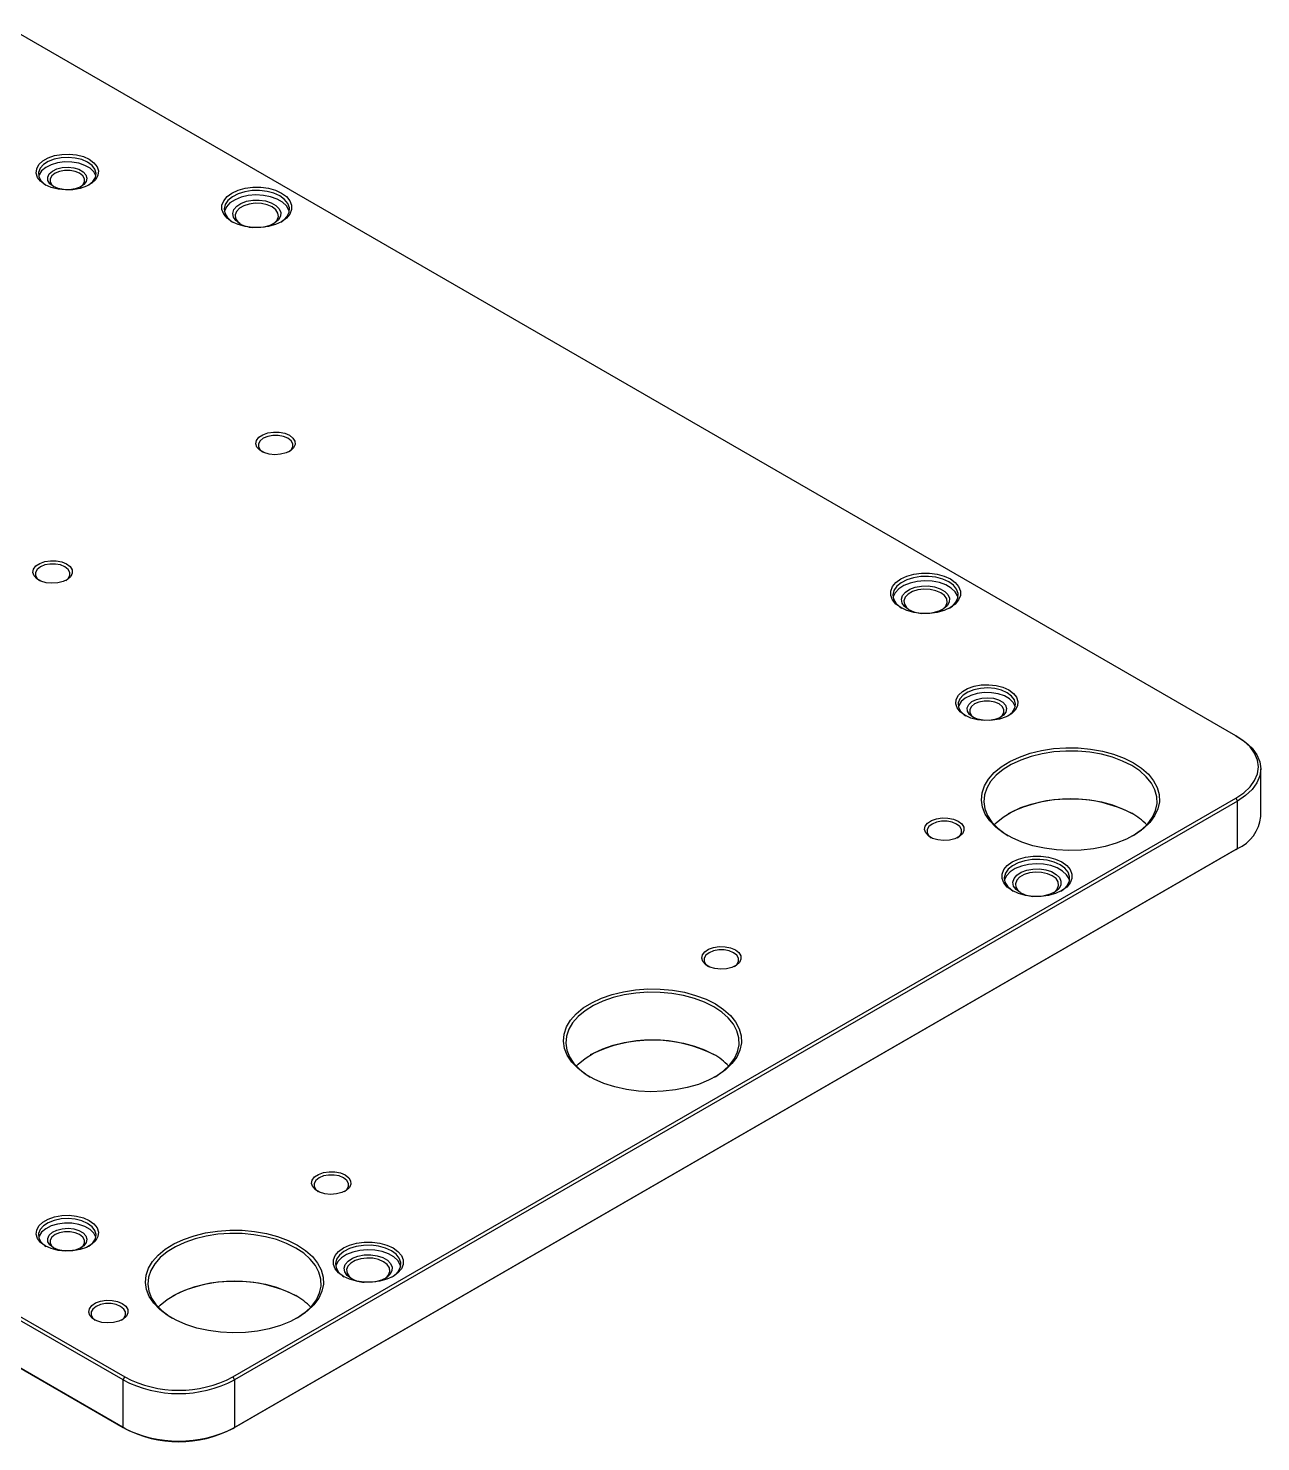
# Model space of a CAD drawing. Header units: millimetres. Extents: x 0 to 420, y 1 to 298.
# Drawn here: x 278.44 to 317.53, y 178.95 to 223.8 of the extents above; entities that cross this region are included whole.
import ezdxf

# ---------------------------------------------------------------- set-up
doc = ezdxf.new("R2010")
doc.units = ezdxf.units.MM

msp = doc.modelspace()

# ---------------------------------------------------------------- linework, layer by layer
at = {"color": 7, "linetype": 'Continuous', "lineweight": 25}
for p, q in [((316.74914, 201.35117), (277.85827, 223.8024)), ((281.44684, 180.91035), (242.55596, 203.36157)), ((242.609, 203.45342), (281.49987, 181.0022)), ((242.55596, 201.85097), (281.44684, 179.39975)), ((281.49987, 179.36912), (242.609, 201.82034)), ((316.74914, 201.35117), (316.80217, 201.32055)), ((317.53441, 198.78944), (317.53441, 200.30004)), ((284.92934, 181.0022), (316.74914, 199.37138)), ((316.80217, 199.27953), (284.98237, 180.91035)), ((316.74914, 199.37138), (316.80217, 199.27953)), ((316.80217, 197.76893), (316.80217, 199.27953)), ((316.74914, 197.7383), (284.92934, 179.36912)), ((284.98237, 179.39975), (316.80217, 197.76893)), ((316.74914, 197.7383), (316.80217, 197.76893)), ((281.44684, 180.91035), (281.49987, 181.0022)), ((281.44684, 179.39975), (281.44684, 180.91035)), ((284.92934, 181.0022), (284.98237, 180.91035)), ((284.98237, 180.91035), (284.98237, 179.39975)), ((281.49987, 179.36912), (281.44684, 179.39975)), ((284.92934, 179.36912), (284.98237, 179.39975))]:
    msp.add_line(p, q, dxfattribs=at)
at = {"color": 7, "linetype": 'Continuous', "lineweight": 25, "flags": 128}
for points in [[(280.37734, 219.64382), (280.52415, 219.53564), (280.62186, 219.41031), (280.66477, 219.27514), (280.65039, 219.13796), (280.57957, 219.00675), (280.45641, 218.88914), (280.28808, 218.79197), (280.08435, 218.72087), (279.85707, 218.67998), (279.61944, 218.67169), (279.38528, 218.69646), (279.1682, 218.75286), (278.9808, 218.83762), (278.83398, 218.9458), (278.73628, 219.07112), (278.69337, 219.2063), (278.70774, 219.34348), (278.77857, 219.47468), (278.90172, 219.59229), (279.07006, 219.68947), (279.27379, 219.76056), (279.50107, 219.80145), (279.73869, 219.80975), (279.97285, 219.78498), (280.18994, 219.72857), (280.37734, 219.64382)], [(280.3243, 219.55196), (280.14357, 219.63289), (279.93365, 219.68533), (279.70773, 219.70599), (279.48001, 219.69356), (279.2648, 219.64884), (279.07562, 219.57462), (278.92436, 219.47557), (278.82051, 219.35791), (278.77062, 219.22905), (278.7778, 219.09707), (278.84162, 218.97027), (278.95805, 218.85661), (279.00826, 218.82237)], [(280.58314, 219.10803), (280.58033, 219.11899), (280.51652, 219.24579), (280.40008, 219.35945), (280.23835, 219.45282), (280.04147, 219.52003), (279.82181, 219.55687), (279.59319, 219.56102), (279.36997, 219.53221), (279.16617, 219.47227), (278.99459, 219.38494), (278.86602, 219.27573), (278.78854, 219.15149), (278.775, 219.10803)], [(279.23713, 218.78145), (279.1265, 218.86799), (279.06496, 218.9695), (279.058, 219.07698), (279.10622, 219.18086), (279.20534, 219.27193), (279.34655, 219.34208), (279.51731, 219.38509), (279.70244, 219.39713), (279.88549, 219.37714), (280.05021, 219.32688), (280.18194, 219.25083), (280.269, 219.15575), (280.30363, 219.05007), (280.28277, 218.9432), (280.20827, 218.84462), (280.08675, 218.7631), (279.929, 218.70588), (279.74905, 218.67805), (279.56287, 218.68207), (279.38703, 218.71759), (279.23713, 218.78145)], [(280.34988, 218.82237), (280.36354, 218.83111), (280.49211, 218.94033), (280.56959, 219.06456), (280.59112, 219.19602), (280.55534, 219.32644), (280.4645, 219.44763), (280.3243, 219.55196)], [(280.09286, 218.76618), (280.16912, 218.8312), (280.2223, 218.92567), (280.2223, 219.02501), (280.16912, 219.11949), (280.06798, 219.19985), (279.92876, 219.25824), (279.76511, 219.28894), (279.59303, 219.28894), (279.42937, 219.25824), (279.29016, 219.19985), (279.18901, 219.11949), (279.13584, 219.02501), (279.13584, 218.92567), (279.18901, 218.8312), (279.26527, 218.76618)], [(286.47613, 218.57228), (286.63146, 218.45984), (286.73955, 218.33027), (286.79498, 218.19006), (286.79498, 218.04625), (286.73955, 217.90604), (286.63146, 217.77647), (286.47613, 217.66403), (286.28136, 217.57436), (286.05691, 217.51196), (285.81404, 217.47996), (285.56492, 217.47996), (285.32204, 217.51196), (285.09759, 217.57436), (284.90282, 217.66403), (284.7475, 217.77647), (284.63941, 217.90604), (284.58397, 218.04625), (284.58397, 218.19006), (284.63941, 218.33027), (284.7475, 218.45984), (284.90282, 218.57228), (285.09759, 218.66195), (285.32204, 218.72435), (285.56492, 218.75635), (285.81404, 218.75635), (286.05691, 218.72435), (286.28136, 218.66195), (286.47613, 218.57228)], [(286.4231, 218.48043), (286.23414, 218.56668), (286.01582, 218.62545), (285.7799, 218.65357), (285.53911, 218.64953), (285.30642, 218.61353), (285.09439, 218.54753), (284.91444, 218.45509), (284.77627, 218.34117), (284.68733, 218.21193), (284.65241, 218.07433), (284.67341, 217.9358), (284.74918, 217.80379), (284.87564, 217.68543), (284.93014, 217.64879)], [(286.71957, 217.98547), (286.70554, 218.03514), (286.62977, 218.16714), (286.50331, 218.2855), (286.33297, 218.38384), (286.12794, 218.45684), (285.89928, 218.50058), (285.6593, 218.5127), (285.42095, 218.49255), (285.19708, 218.4412), (284.99975, 218.36144), (284.83961, 218.25756), (284.72528, 218.13515), (284.66293, 218.00083), (284.65938, 217.98547)], [(286.44881, 217.64879), (286.53935, 217.71338), (286.65367, 217.83578), (286.71602, 217.97011), (286.72303, 218.10912), (286.67432, 218.24531), (286.57251, 218.37134), (286.4231, 218.48043)], [(285.15031, 217.60276), (285.02483, 217.69828), (284.94866, 217.8098), (284.92742, 217.92905), (284.9627, 218.04718), (285.05189, 218.15544), (285.18836, 218.24579), (285.36199, 218.31154), (285.55992, 218.3478), (285.76745, 218.35189), (285.9692, 218.32351), (286.15021, 218.26476), (286.29704, 218.17999), (286.39881, 218.0755), (286.44798, 217.95904), (286.44089, 217.83923), (286.37807, 217.72497), (286.26418, 217.62473), (286.10767, 217.54595), (285.92014, 217.49446), (285.82071, 217.48041)], [(286.20084, 217.5875), (286.23985, 217.61494), (286.33363, 217.71408), (286.37522, 217.82447), (286.36126, 217.93714), (286.29288, 218.04299), (286.17561, 218.13342), (286.01896, 218.20112), (285.83561, 218.2406), (285.64043, 218.24865), (285.44922, 218.22464), (285.27747, 218.1705), (285.1391, 218.09062), (285.04532, 217.99148), (285.00373, 217.88109), (285.01769, 217.76842), (285.08607, 217.66257), (285.17811, 217.5875)], [(286.72716, 210.8858), (286.83779, 210.79927), (286.89932, 210.69775), (286.90628, 210.59028), (286.85806, 210.48639), (286.75895, 210.39532), (286.61773, 210.32517), (286.44698, 210.28216), (286.26184, 210.27012), (286.07879, 210.29012), (285.91408, 210.34037), (285.78234, 210.41642), (285.69529, 210.51151), (285.66065, 210.61718), (285.68151, 210.72406), (285.75601, 210.82263), (285.87753, 210.90415), (286.03528, 210.96137), (286.21524, 210.98921), (286.40141, 210.98519), (286.57726, 210.94967), (286.72716, 210.8858)], [(286.67412, 210.79394), (286.53491, 210.85233), (286.37125, 210.88303), (286.19917, 210.88303), (286.03552, 210.85233), (285.8963, 210.79394), (285.79516, 210.71358), (285.74198, 210.6191), (285.74198, 210.51976), (285.79516, 210.42529), (285.87142, 210.36027)], [(286.69901, 210.36027), (286.77527, 210.42529), (286.82844, 210.51976), (286.82844, 210.6191), (286.77527, 210.71358), (286.67412, 210.79394)], [(279.65609, 206.80376), (279.76672, 206.71722), (279.82825, 206.61571), (279.83522, 206.50823), (279.787, 206.40435), (279.68788, 206.31328), (279.54667, 206.24313), (279.37591, 206.20012), (279.19078, 206.18808), (279.00772, 206.20807), (278.84301, 206.25833), (278.71127, 206.33438), (278.62422, 206.42947), (278.58958, 206.53514), (278.61044, 206.64202), (278.68494, 206.74059), (278.80647, 206.82211), (278.96421, 206.87933), (279.14417, 206.90717), (279.33034, 206.90315), (279.50619, 206.86763), (279.65609, 206.80376)], [(279.60305, 206.7119), (279.46384, 206.77029), (279.30018, 206.80099), (279.12811, 206.80099), (278.96445, 206.77029), (278.82524, 206.7119), (278.72409, 206.63154), (278.67092, 206.53706), (278.67092, 206.43772), (278.72409, 206.34325), (278.80035, 206.27823)], [(279.62794, 206.27823), (279.7042, 206.34325), (279.75737, 206.43772), (279.75737, 206.53706), (279.7042, 206.63154), (279.60305, 206.7119)], [(307.68934, 206.32616), (307.84466, 206.21372), (307.95275, 206.08415), (308.00818, 205.94394), (308.00818, 205.80013), (307.95275, 205.65992), (307.84466, 205.53035), (307.68934, 205.41791), (307.49457, 205.32824), (307.27011, 205.26584), (307.02724, 205.23384), (306.77812, 205.23384), (306.53524, 205.26584), (306.31079, 205.32824), (306.11602, 205.41791), (305.9607, 205.53035), (305.85261, 205.65992), (305.79717, 205.80013), (305.79717, 205.94394), (305.85261, 206.08415), (305.9607, 206.21372), (306.11602, 206.32616), (306.31079, 206.41583), (306.53524, 206.47823), (306.77812, 206.51023), (307.02724, 206.51023), (307.27011, 206.47823), (307.49457, 206.41583), (307.68934, 206.32616)], [(307.6363, 206.23431), (307.44734, 206.32056), (307.22902, 206.37933), (306.9931, 206.40745), (306.75231, 206.40341), (306.51963, 206.36741), (306.30759, 206.30141), (306.12764, 206.20896), (305.98947, 206.09505), (305.90053, 205.96581), (305.86562, 205.82821), (305.88661, 205.68968), (305.96239, 205.55767), (306.08885, 205.43931), (306.14334, 205.40267)], [(307.93277, 205.73935), (307.91875, 205.78901), (307.84297, 205.92102), (307.71651, 206.03938), (307.54617, 206.13771), (307.34115, 206.21072), (307.11248, 206.25446), (306.8725, 206.26658), (306.63415, 206.24643), (306.41028, 206.19508), (306.21295, 206.11532), (306.05281, 206.01143), (305.93848, 205.88903), (305.87613, 205.7547), (305.87259, 205.73935)], [(306.36351, 205.35664), (306.23804, 205.45216), (306.16186, 205.56368), (306.14062, 205.68293), (306.17591, 205.80106), (306.26509, 205.90932), (306.40156, 205.99967), (306.5752, 206.06542), (306.77312, 206.10168), (306.98066, 206.10577), (307.18241, 206.07739), (307.36341, 206.01864), (307.51024, 205.93387), (307.61202, 205.82938), (307.66118, 205.71291), (307.65409, 205.59311), (307.59127, 205.47885), (307.47739, 205.37861), (307.32087, 205.29983), (307.13335, 205.24834), (307.03392, 205.23429)], [(307.41404, 205.34138), (307.45305, 205.36881), (307.54683, 205.46796), (307.58843, 205.57834), (307.57447, 205.69102), (307.50608, 205.79687), (307.38882, 205.8873), (307.23216, 205.955), (307.04882, 205.99447), (306.85363, 206.00253), (306.66242, 205.97852), (306.49068, 205.92438), (306.35231, 205.8445), (306.25853, 205.74536), (306.21693, 205.63497), (306.23089, 205.52229), (306.29928, 205.41645), (306.39132, 205.34138)], [(307.66202, 205.40267), (307.75255, 205.46726), (307.86688, 205.58966), (307.92923, 205.72399), (307.93623, 205.86299), (307.88752, 205.99919), (307.78571, 206.12522), (307.6363, 206.23431)], [(309.54549, 202.8054), (309.69231, 202.69722), (309.79001, 202.5719), (309.83292, 202.43672), (309.81855, 202.29954), (309.74772, 202.16833), (309.62457, 202.05073), (309.45623, 201.95355), (309.25251, 201.88245), (309.02522, 201.84157), (308.7876, 201.83327), (308.55344, 201.85804), (308.33635, 201.91444), (308.14896, 201.9992), (308.00214, 202.10738), (307.90444, 202.2327), (307.86152, 202.36788), (307.8759, 202.50506), (307.94672, 202.63626), (308.06988, 202.75387), (308.23821, 202.85105), (308.44194, 202.92215), (308.66922, 202.96303), (308.90685, 202.97133), (309.14101, 202.94656), (309.35809, 202.89016), (309.54549, 202.8054)], [(309.49246, 202.71355), (309.31172, 202.79448), (309.1018, 202.84692), (308.87589, 202.86757), (308.64817, 202.85515), (308.43296, 202.81042), (308.24378, 202.7362), (308.09251, 202.63715), (307.98867, 202.5195), (307.93877, 202.39063), (307.94596, 202.25865), (308.00977, 202.13185), (308.12621, 202.01819), (308.17641, 201.98395)], [(309.75129, 202.26961), (309.74849, 202.28057), (309.68467, 202.40737), (309.56824, 202.52103), (309.4065, 202.6144), (309.20962, 202.68161), (308.98997, 202.71845), (308.76135, 202.7226), (308.53812, 202.6938), (308.33432, 202.63385), (308.16275, 202.54653), (308.03418, 202.43732), (307.9567, 202.31308), (307.94316, 202.26961)], [(308.40528, 201.94304), (308.29465, 202.02957), (308.23312, 202.13109), (308.22615, 202.23856), (308.27437, 202.34245), (308.37349, 202.43351), (308.5147, 202.50367), (308.68546, 202.54667), (308.87059, 202.55872), (309.05365, 202.53872), (309.21836, 202.48847), (309.3501, 202.41242), (309.43715, 202.31733), (309.47179, 202.21166), (309.45093, 202.10478), (309.37643, 202.0062), (309.2549, 201.92468), (309.09716, 201.86746), (308.9172, 201.83963), (308.73103, 201.84365), (308.55518, 201.87917), (308.40528, 201.94304)], [(309.26102, 201.92776), (309.33728, 201.99278), (309.39045, 202.08725), (309.39045, 202.18659), (309.33728, 202.28107), (309.23613, 202.36144), (309.09692, 202.41983), (308.93326, 202.45052), (308.76118, 202.45052), (308.59753, 202.41983), (308.45831, 202.36144), (308.35717, 202.28107), (308.30399, 202.18659), (308.30399, 202.08725), (308.35717, 201.99278), (308.43343, 201.92776)], [(309.51804, 201.98395), (309.5317, 201.9927), (309.66027, 202.10191), (309.73775, 202.22615), (309.75927, 202.35761), (309.72349, 202.48802), (309.63265, 202.60921), (309.49246, 202.71355)], [(313.49645, 200.49395), (313.75502, 200.32223), (313.96967, 200.13141), (314.13624, 199.92521), (314.25147, 199.70763), (314.31312, 199.48291), (314.32, 199.25542), (314.27197, 199.02959), (314.16996, 198.80982), (314.01597, 198.60038), (313.81298, 198.40536), (313.56495, 198.22854), (313.2767, 198.07337), (312.95386, 197.94287), (312.60269, 197.83957), (312.23004, 197.7655), (311.84315, 197.72209), (311.44957, 197.71018), (311.05695, 197.73001), (310.67292, 197.78119), (310.30498, 197.86273), (309.96027, 197.97303), (309.64551, 198.10996), (309.36682, 198.27084), (309.12963, 198.45255), (308.93855, 198.65155), (308.79731, 198.86396), (308.70865, 199.08565), (308.6743, 199.31231), (308.69493, 199.53952), (308.77013, 199.76286), (308.89845, 199.97799), (309.07738, 200.18071), (309.30344, 200.36709), (309.57223, 200.53349), (309.87852, 200.67667), (310.21635, 200.79386), (310.57914, 200.88276), (310.95984, 200.94164), (311.35102, 200.96937), (311.74509, 200.9654), (312.13436, 200.92981), (312.51126, 200.86329), (312.86846, 200.76713), (313.199, 200.64321), (313.49645, 200.49395)], [(316.74914, 199.37138), (316.99627, 199.53843), (317.1951, 199.72573), (317.34072, 199.92868), (317.42955, 200.14228), (317.45941, 200.36128), (317.42955, 200.58028), (317.34072, 200.79388), (317.1951, 200.99683), (316.99627, 201.18413), (316.74914, 201.35117)], [(316.80217, 201.32055), (317.05695, 201.14834), (317.26192, 200.95525), (317.41205, 200.74602), (317.50363, 200.52581), (317.53441, 200.30004), (317.50363, 200.07427), (317.41205, 199.85406), (317.26192, 199.64483), (317.05695, 199.45174), (316.80217, 199.27953)], [(313.44342, 200.40209), (313.15386, 200.5474), (312.8321, 200.66802), (312.48439, 200.76163), (312.11749, 200.82638), (311.73855, 200.86103), (311.35495, 200.86489), (310.97415, 200.8379), (310.60356, 200.78058), (310.2504, 200.69404), (309.92154, 200.57997), (309.62338, 200.44058), (309.36172, 200.2786), (309.14166, 200.09717), (308.96749, 199.89983), (308.84258, 199.69041), (308.76937, 199.473), (308.74929, 199.25182), (308.78273, 199.03118), (308.86904, 198.81538), (309.00653, 198.6086), (309.19253, 198.41489), (309.42342, 198.23801), (309.52785, 198.17246)], [(313.4699, 198.17246), (313.5101, 198.19683), (313.75154, 198.36895), (313.94914, 198.5588), (314.09905, 198.76268), (314.19835, 198.97661), (314.2451, 199.19644), (314.23841, 199.41789), (314.17839, 199.63665), (314.06622, 199.84845), (313.90408, 200.04918), (313.69512, 200.23493), (313.44342, 200.40209)], [(309.08005, 198.52423), (309.14166, 198.58657), (309.36172, 198.768), (309.62338, 198.92998), (309.92154, 199.06937), (310.2504, 199.18344), (310.60356, 199.26998), (310.97415, 199.3273), (311.35495, 199.35429), (311.73855, 199.35043), (312.11749, 199.31578), (312.48439, 199.25103), (312.8321, 199.15742), (313.15386, 199.03679), (313.44342, 198.89149)], [(307.94036, 198.63968), (308.05099, 198.55314), (308.11252, 198.45163), (308.11949, 198.34415), (308.07127, 198.24027), (307.97215, 198.1492), (307.83094, 198.07905), (307.66018, 198.03604), (307.47505, 198.024), (307.29199, 198.04399), (307.12728, 198.09425), (306.99554, 198.1703), (306.90849, 198.26538), (306.87385, 198.37106), (306.89471, 198.47793), (306.96921, 198.57651), (307.09074, 198.65803), (307.24848, 198.71525), (307.42844, 198.74309), (307.61461, 198.73907), (307.79046, 198.70354), (307.94036, 198.63968)], [(307.88733, 198.54782), (307.74811, 198.60621), (307.58446, 198.63691), (307.41238, 198.63691), (307.24872, 198.60621), (307.10951, 198.54782), (307.00836, 198.46746), (306.95519, 198.37298), (306.95519, 198.27364), (307.00836, 198.17916), (307.08462, 198.11415)], [(307.91221, 198.11415), (307.98847, 198.17916), (308.04165, 198.27364), (308.04165, 198.37298), (307.98847, 198.46746), (307.88733, 198.54782)], [(311.22487, 197.34567), (311.38019, 197.23323), (311.48828, 197.10366), (311.54372, 196.96345), (311.54372, 196.81964), (311.48828, 196.67943), (311.38019, 196.54986), (311.22487, 196.43742), (311.0301, 196.34775), (310.80565, 196.28535), (310.56277, 196.25335), (310.31365, 196.25335), (310.07078, 196.28535), (309.84633, 196.34775), (309.65156, 196.43742), (309.49623, 196.54986), (309.38814, 196.67943), (309.33271, 196.81964), (309.33271, 196.96345), (309.38814, 197.10366), (309.49623, 197.23323), (309.65156, 197.34567), (309.84633, 197.43534), (310.07078, 197.49774), (310.31365, 197.52974), (310.56277, 197.52974), (310.80565, 197.49774), (311.0301, 197.43534), (311.22487, 197.34567)], [(311.17184, 197.25382), (310.98288, 197.34007), (310.76455, 197.39884), (310.52864, 197.42696), (310.28785, 197.42292), (310.05516, 197.38692), (309.84313, 197.32092), (309.66317, 197.22847), (309.525, 197.11456), (309.43607, 196.98532), (309.40115, 196.84772), (309.42215, 196.70919), (309.49792, 196.57718), (309.62438, 196.45882), (309.67888, 196.42218)], [(311.4683, 196.75886), (311.45428, 196.80852), (311.37851, 196.94053), (311.25204, 197.05889), (311.08171, 197.15722), (310.87668, 197.23023), (310.64801, 197.27397), (310.40804, 197.28609), (310.16969, 197.26594), (309.94582, 197.21459), (309.74849, 197.13483), (309.58834, 197.03095), (309.47402, 196.90854), (309.41167, 196.77421), (309.40812, 196.75886)], [(309.89904, 196.37615), (309.77357, 196.47167), (309.69739, 196.58319), (309.67616, 196.70244), (309.71144, 196.82057), (309.80062, 196.92883), (309.9371, 197.01918), (310.11073, 197.08493), (310.30866, 197.12119), (310.51619, 197.12528), (310.71794, 197.0969), (310.89894, 197.03815), (311.04578, 196.95338), (311.14755, 196.84889), (311.19672, 196.73242), (311.18963, 196.61262), (311.12681, 196.49836), (311.01292, 196.39812), (310.85641, 196.31934), (310.66888, 196.26785), (310.56945, 196.2538)], [(310.94957, 196.36089), (310.98859, 196.38832), (311.08237, 196.48747), (311.12396, 196.59786), (311.11, 196.71053), (311.04162, 196.81638), (310.92435, 196.90681), (310.7677, 196.97451), (310.58435, 197.01398), (310.38917, 197.02204), (310.19796, 196.99803), (310.02621, 196.94389), (309.88784, 196.86401), (309.79406, 196.76487), (309.75247, 196.65448), (309.76642, 196.5418), (309.83481, 196.43596), (309.92685, 196.36089)], [(311.19755, 196.42218), (311.28808, 196.48677), (311.40241, 196.60917), (311.46476, 196.7435), (311.47177, 196.8825), (311.42305, 197.0187), (311.32125, 197.14473), (311.17184, 197.25382)], [(300.86929, 194.55764), (300.97992, 194.4711), (301.04145, 194.36959), (301.04842, 194.26211), (301.0002, 194.15823), (300.90108, 194.06716), (300.75987, 193.99701), (300.58911, 193.954), (300.40398, 193.94196), (300.22092, 193.96195), (300.05621, 194.01221), (299.92448, 194.08826), (299.83742, 194.18334), (299.80279, 194.28902), (299.82365, 194.39589), (299.89815, 194.49447), (300.01967, 194.57599), (300.17742, 194.63321), (300.35737, 194.66105), (300.54354, 194.65703), (300.71939, 194.6215), (300.86929, 194.55764)], [(300.81626, 194.46578), (300.67704, 194.52417), (300.51339, 194.55487), (300.34131, 194.55487), (300.17765, 194.52417), (300.03844, 194.46578), (299.9373, 194.38542), (299.88412, 194.29094), (299.88412, 194.1916), (299.9373, 194.09712), (300.01355, 194.03211)], [(300.84115, 194.03211), (300.9174, 194.09712), (300.97058, 194.1916), (300.97058, 194.29094), (300.9174, 194.38542), (300.81626, 194.46578)], [(300.2382, 192.84012), (300.49677, 192.66841), (300.71142, 192.47759), (300.87799, 192.27138), (300.99322, 192.0538), (301.05487, 191.82908), (301.06175, 191.60159), (301.01372, 191.37576), (300.91171, 191.15599), (300.75771, 190.94656), (300.55473, 190.75153), (300.3067, 190.57471), (300.01845, 190.41954), (299.6956, 190.28904), (299.34444, 190.18575), (298.97179, 190.11167), (298.5849, 190.06826), (298.19132, 190.05635), (297.79869, 190.07618), (297.41467, 190.12737), (297.04672, 190.2089), (296.70202, 190.31921), (296.38725, 190.45613), (296.10857, 190.61702), (295.87138, 190.79873), (295.6803, 190.99772), (295.53906, 191.21013), (295.4504, 191.43182), (295.41605, 191.65848), (295.43668, 191.88569), (295.51188, 192.10903), (295.6402, 192.32416), (295.81912, 192.52689), (296.04518, 192.71326), (296.31398, 192.87966), (296.62027, 193.02285), (296.9581, 193.14003), (297.32089, 193.22893), (297.70159, 193.28782), (298.09277, 193.31555), (298.48684, 193.31157), (298.87611, 193.27598), (299.25301, 193.20946), (299.61021, 193.11331), (299.94075, 192.98939), (300.2382, 192.84012)], [(300.18517, 192.74826), (299.89561, 192.89357), (299.57385, 193.0142), (299.22613, 193.1078), (298.85924, 193.17256), (298.4803, 193.2072), (298.0967, 193.21107), (297.7159, 193.18408), (297.34531, 193.12675), (296.99215, 193.04021), (296.66329, 192.92614), (296.36513, 192.78676), (296.10347, 192.62477), (295.88341, 192.44335), (295.70923, 192.246), (295.58433, 192.03659), (295.51112, 191.81918), (295.49104, 191.598), (295.52448, 191.37736), (295.61078, 191.16155), (295.74827, 190.95478), (295.93428, 190.76107), (296.16517, 190.58418), (296.2696, 190.51864)], [(300.21164, 190.51864), (300.25184, 190.543), (300.49329, 190.71513), (300.69089, 190.90497), (300.8408, 191.10885), (300.9401, 191.32279), (300.98685, 191.54262), (300.98016, 191.76407), (300.92014, 191.98282), (300.80797, 192.19463), (300.64583, 192.39536), (300.43687, 192.58111), (300.18517, 192.74826)], [(295.8218, 190.8704), (295.88341, 190.93275), (296.10347, 191.11417), (296.36513, 191.27616), (296.66329, 191.41554), (296.99215, 191.52961), (297.34531, 191.61615), (297.7159, 191.67348), (298.0967, 191.70047), (298.4803, 191.6966), (298.85924, 191.66195), (299.22613, 191.5972), (299.57385, 191.5036), (299.89561, 191.38297), (300.18517, 191.23766)], [(288.49492, 187.41407), (288.60555, 187.32753), (288.66708, 187.22602), (288.67405, 187.11854), (288.62583, 187.01466), (288.52671, 186.92359), (288.3855, 186.85344), (288.21474, 186.81043), (288.02961, 186.79839), (287.84656, 186.81838), (287.68184, 186.86864), (287.55011, 186.94469), (287.46305, 187.03977), (287.42842, 187.14545), (287.44928, 187.25232), (287.52378, 187.3509), (287.6453, 187.43242), (287.80305, 187.48964), (287.983, 187.51748), (288.16918, 187.51345), (288.34502, 187.47793), (288.49492, 187.41407)], [(288.44189, 187.32221), (288.30268, 187.3806), (288.13902, 187.4113), (287.96694, 187.4113), (287.80329, 187.3806), (287.66407, 187.32221), (287.56293, 187.24184), (287.50975, 187.14737), (287.50975, 187.04803), (287.56293, 186.95355), (287.63918, 186.88854)], [(288.46678, 186.88854), (288.54303, 186.95355), (288.59621, 187.04803), (288.59621, 187.14737), (288.54303, 187.24184), (288.44189, 187.32221)], [(280.37734, 185.96698), (280.52415, 185.8588), (280.62186, 185.73348), (280.66477, 185.5983), (280.65039, 185.46112), (280.57957, 185.32992), (280.45641, 185.21231), (280.28808, 185.11513), (280.08435, 185.04403), (279.85707, 185.00315), (279.61944, 184.99485), (279.38528, 185.01962), (279.1682, 185.07603), (278.9808, 185.16078), (278.83398, 185.26896), (278.73628, 185.39428), (278.69337, 185.52946), (278.70774, 185.66664), (278.77857, 185.79785), (278.90172, 185.91546), (279.07006, 186.01263), (279.27379, 186.08373), (279.50107, 186.12462), (279.73869, 186.13291), (279.97285, 186.10814), (280.18994, 186.05174), (280.37734, 185.96698)], [(280.3243, 185.87513), (280.14357, 185.95606), (279.93365, 186.0085), (279.70773, 186.02916), (279.48001, 186.01673), (279.2648, 185.972), (279.07562, 185.89778), (278.92436, 185.79873), (278.82051, 185.68108), (278.77062, 185.55222), (278.7778, 185.42024), (278.84162, 185.29343), (278.95805, 185.17978), (279.00826, 185.14553)], [(280.58314, 185.43119), (280.58033, 185.44215), (280.51652, 185.56895), (280.40008, 185.68261), (280.23835, 185.77598), (280.04147, 185.8432), (279.82181, 185.88004), (279.59319, 185.88418), (279.36997, 185.85538), (279.16617, 185.79543), (278.99459, 185.70811), (278.86602, 185.5989), (278.78854, 185.47466), (278.775, 185.43119)], [(279.23713, 185.10462), (279.1265, 185.19115), (279.06496, 185.29267), (279.058, 185.40014), (279.10622, 185.50403), (279.20534, 185.5951), (279.34655, 185.66525), (279.51731, 185.70826), (279.70244, 185.7203), (279.88549, 185.7003), (280.05021, 185.65005), (280.18194, 185.574), (280.269, 185.47891), (280.30363, 185.37324), (280.28277, 185.26636), (280.20827, 185.16779), (280.08675, 185.08627), (279.929, 185.02905), (279.74905, 185.00121), (279.56287, 185.00523), (279.38703, 185.04075), (279.23713, 185.10462)], [(280.34988, 185.14553), (280.36354, 185.15428), (280.49211, 185.26349), (280.56959, 185.38773), (280.59112, 185.51919), (280.55534, 185.64961), (280.4645, 185.77079), (280.3243, 185.87513)], [(280.09286, 185.08935), (280.16912, 185.15436), (280.2223, 185.24884), (280.2223, 185.34818), (280.16912, 185.44265), (280.06798, 185.52302), (279.92876, 185.58141), (279.76511, 185.61211), (279.59303, 185.61211), (279.42937, 185.58141), (279.29016, 185.52302), (279.18901, 185.44265), (279.13584, 185.34818), (279.13584, 185.24884), (279.18901, 185.15436), (279.26527, 185.08935)], [(286.97995, 185.18629), (287.23851, 185.01458), (287.45317, 184.82376), (287.61973, 184.61756), (287.73496, 184.39998), (287.79662, 184.17525), (287.8035, 183.94777), (287.75547, 183.72194), (287.65346, 183.50217), (287.49946, 183.29273), (287.29647, 183.09771), (287.04844, 182.92089), (286.7602, 182.76572), (286.43735, 182.63522), (286.08618, 182.53192), (285.71353, 182.45785), (285.32665, 182.41444), (284.93307, 182.40253), (284.54044, 182.42236), (284.15642, 182.47354), (283.78847, 182.55508), (283.44376, 182.66538), (283.129, 182.80231), (282.85031, 182.96319), (282.61312, 183.1449), (282.42205, 183.3439), (282.28081, 183.55631), (282.19215, 183.778), (282.1578, 184.00465), (282.17843, 184.23187), (282.25363, 184.45521), (282.38194, 184.67034), (282.56087, 184.87306), (282.78693, 185.05944), (283.05572, 185.22584), (283.36202, 185.36902), (283.69985, 185.4862), (284.06264, 185.5751), (284.44333, 185.63399), (284.83452, 185.66172), (285.22858, 185.65775), (285.61786, 185.62216), (285.99476, 185.55564), (286.35196, 185.45948), (286.6825, 185.33556), (286.97995, 185.18629)], [(286.92691, 185.09444), (286.63736, 185.23974), (286.3156, 185.36037), (285.96788, 185.45397), (285.60098, 185.51873), (285.22205, 185.55338), (284.83845, 185.55724), (284.45764, 185.53025), (284.08706, 185.47293), (283.7339, 185.38639), (283.40503, 185.27231), (283.10687, 185.13293), (282.84522, 184.97095), (282.62516, 184.78952), (282.45098, 184.59218), (282.32607, 184.38276), (282.25287, 184.16535), (282.23279, 183.94417), (282.26623, 183.72353), (282.35253, 183.50772), (282.49002, 183.30095), (282.67603, 183.10724), (282.90692, 182.93036), (283.01135, 182.86481)], [(290.01167, 185.09955), (290.16699, 184.98711), (290.27508, 184.85754), (290.33051, 184.71733), (290.33051, 184.57352), (290.27508, 184.43331), (290.16699, 184.30373), (290.01167, 184.1913), (289.8169, 184.10163), (289.59245, 184.03923), (289.34957, 184.00723), (289.10045, 184.00723), (288.85757, 184.03923), (288.63312, 184.10163), (288.43835, 184.1913), (288.28303, 184.30373), (288.17494, 184.43331), (288.11951, 184.57352), (288.11951, 184.71733), (288.17494, 184.85754), (288.28303, 184.98711), (288.43835, 185.09955), (288.63312, 185.18922), (288.85757, 185.25162), (289.10045, 185.28362), (289.34957, 185.28362), (289.59245, 185.25162), (289.8169, 185.18922), (290.01167, 185.09955)], [(286.95339, 182.86481), (286.99359, 182.88918), (287.23504, 183.0613), (287.43264, 183.25115), (287.58255, 183.45502), (287.68184, 183.66896), (287.7286, 183.88879), (287.7219, 184.11024), (287.66189, 184.329), (287.54972, 184.5408), (287.38757, 184.74153), (287.17862, 184.92728), (286.92691, 185.09444)], [(289.95863, 185.00769), (289.76967, 185.09395), (289.55135, 185.15272), (289.31543, 185.18084), (289.07464, 185.17679), (288.84196, 185.1408), (288.62992, 185.0748), (288.44997, 184.98235), (288.3118, 184.86844), (288.22286, 184.7392), (288.18795, 184.6016), (288.20894, 184.46307), (288.28472, 184.33106), (288.41118, 184.2127), (288.46567, 184.17605)], [(290.2551, 184.51274), (290.24108, 184.5624), (290.1653, 184.69441), (290.03884, 184.81277), (289.8685, 184.9111), (289.66348, 184.98411), (289.43481, 185.02785), (289.19483, 185.03997), (288.95649, 185.01982), (288.73261, 184.96847), (288.53528, 184.88871), (288.37514, 184.78482), (288.26081, 184.66242), (288.19846, 184.52809), (288.19492, 184.51274)], [(288.68584, 184.13003), (288.56037, 184.22555), (288.48419, 184.33707), (288.46295, 184.45632), (288.49824, 184.57445), (288.58742, 184.68271), (288.72389, 184.77306), (288.89753, 184.8388), (289.09545, 184.87507), (289.30299, 184.87916), (289.50474, 184.85078), (289.68574, 184.79203), (289.83257, 184.70726), (289.93435, 184.60277), (289.98351, 184.4863), (289.97642, 184.3665), (289.9136, 184.25224), (289.79972, 184.152), (289.6432, 184.07322), (289.45568, 184.02173), (289.35625, 184.00767)], [(289.98435, 184.17605), (290.07488, 184.24065), (290.18921, 184.36305), (290.25156, 184.49738), (290.25856, 184.63638), (290.20985, 184.77257), (290.10804, 184.89861), (289.95863, 185.00769)], [(289.73637, 184.11477), (289.77538, 184.1422), (289.86916, 184.24135), (289.91076, 184.35173), (289.8968, 184.46441), (289.82841, 184.57025), (289.71115, 184.66069), (289.55449, 184.72839), (289.37115, 184.76786), (289.17596, 184.77592), (288.98475, 184.75191), (288.81301, 184.69777), (288.67464, 184.61789), (288.58086, 184.51874), (288.53926, 184.40836), (288.55322, 184.29568), (288.62161, 184.18984), (288.71365, 184.11477)], [(282.56355, 183.21658), (282.62516, 183.27892), (282.84522, 183.46035), (283.10687, 183.62233), (283.40503, 183.76171), (283.7339, 183.87579), (284.08706, 183.96233), (284.45764, 184.01965), (284.83845, 184.04664), (285.22205, 184.04278), (285.60098, 184.00813), (285.96788, 183.94337), (286.3156, 183.84977), (286.63736, 183.72914), (286.92691, 183.58384)], [(281.42385, 183.33203), (281.53448, 183.24549), (281.59602, 183.14398), (281.60298, 183.0365), (281.55476, 182.93262), (281.45564, 182.84155), (281.31443, 182.7714), (281.14367, 182.72839), (280.95854, 182.71635), (280.77549, 182.73634), (280.61078, 182.7866), (280.47904, 182.86265), (280.39199, 182.95773), (280.35735, 183.06341), (280.37821, 183.17028), (280.45271, 183.26886), (280.57423, 183.35038), (280.73198, 183.4076), (280.91193, 183.43544), (281.09811, 183.43141), (281.27396, 183.39589), (281.42385, 183.33203)], [(281.37082, 183.24017), (281.23161, 183.29856), (281.06795, 183.32926), (280.89587, 183.32926), (280.73222, 183.29856), (280.593, 183.24017), (280.49186, 183.1598), (280.43868, 183.06533), (280.43868, 182.96599), (280.49186, 182.87151), (280.56812, 182.8065)], [(281.39571, 182.8065), (281.47197, 182.87151), (281.52514, 182.96599), (281.52514, 183.06533), (281.47197, 183.1598), (281.37082, 183.24017)]]:
    msp.add_lwpolyline(points, dxfattribs=at)
at = {"color": 7, "linetype": 'Continuous', "lineweight": 25}
for centre, radius, start, end in [((285.65394, 218.54065), 1.06455, 241.764811, 264.842448), ((306.86714, 206.29453), 1.06455, 241.764811, 264.842448), ((311.49887, 195.00377), 4.345, 63.023178, 116.976822), ((312.4805, 197.15812), 1.98287, 43.547442, 60.947065), ((316.29389, 198.90658), 1.24604, 294.074307, 354.605552), ((310.40267, 197.31404), 1.06455, 241.764811, 264.842448), ((298.24062, 187.34994), 4.345, 63.023179, 116.976821), ((299.22225, 189.50429), 1.98287, 43.547442, 60.947065), ((284.98237, 179.69612), 4.345, 63.023178, 116.976822), ((289.18947, 185.06792), 1.06455, 241.764811, 264.842448), ((285.96399, 181.85047), 1.98287, 43.547442, 60.947065), ((283.2146, 184.29048), 3.81449, 242.39104, 297.60896), ((283.2146, 184.28094), 3.70006, 242.39104, 297.60896), ((283.2146, 182.77988), 3.81449, 242.39104, 297.60896), ((283.2146, 182.64785), 3.70006, 242.39104, 297.60896)]:
    msp.add_arc(centre, radius, start, end, dxfattribs=at)

doc.saveas('drawing.dxf')
